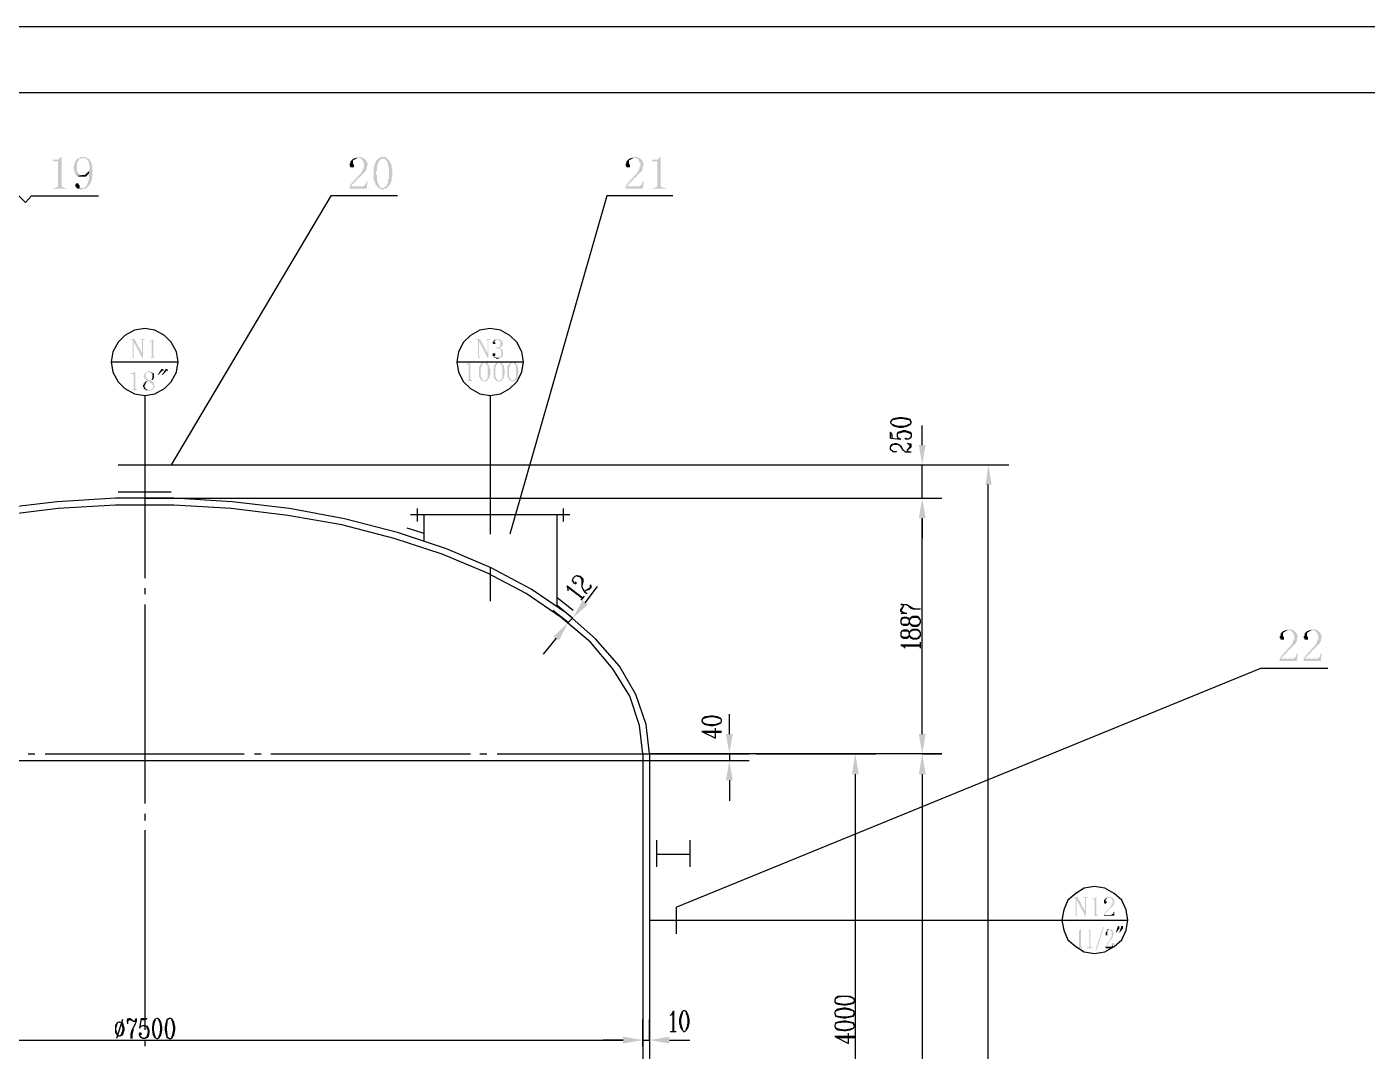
# Model space of a CAD drawing. Extents: x 51 to 246, y 3 to 417.
# Drawn here: x 103.7 to 169.9, y 366.4 to 417 of the extents above; entities that cross this region are included whole.
import ezdxf

# ---------------------------------------------------------------- set-up
doc = ezdxf.new("R2010")
doc.units = 0
doc.header["$MEASUREMENT"] = 0
doc.layers.add('_____1', color=160, linetype='Continuous')

msp = doc.modelspace()

# ---------------------------------------------------------------- hatches: boundary and pattern name
at = {"layer": '_____1'}
for points in [[(105.452, 410.591), (105.41, 410.591), (105.283, 410.464), (105.029, 410.464), (105.029, 410.379), (105.283, 410.379), (105.283, 409.151), (105.241, 409.109), (105.198, 409.109), (105.156, 409.067), (105.029, 409.067), (105.029, 409.024), (105.706, 409.024), (105.706, 409.067), (105.579, 409.067), (105.537, 409.109), (105.495, 409.109), (105.452, 409.151), (105.452, 409.236)], [(106.511, 410.591), (106.384, 410.591), (106.341, 410.548), (106.257, 410.548), (106.257, 410.506), (106.214, 410.464), (106.172, 410.464), (106.172, 410.421), (106.13, 410.379), (106.13, 410.337), (106.087, 410.294), (106.087, 410.167), (106.045, 410.125), (106.045, 409.998), (106.087, 409.956), (106.087, 409.829), (106.13, 409.786), (106.13, 409.744), (106.214, 409.659), (106.468, 409.702), (106.384, 409.702), (106.257, 409.829), (106.257, 409.871), (106.214, 409.913), (106.214, 410.294), (106.257, 410.337), (106.257, 410.379), (106.299, 410.421), (106.299, 410.464), (106.341, 410.506), (106.426, 410.506), (106.468, 410.548), (106.722, 410.548), (106.68, 410.548), (106.638, 410.591), (106.553, 410.591)], [(106.722, 410.548), (106.511, 410.548), (106.595, 410.548), (106.638, 410.506), (106.68, 410.506), (106.765, 410.421), (106.765, 410.379), (106.807, 410.337), (106.807, 410.21), (106.849, 410.167), (106.849, 410.04), (106.807, 409.998), (106.807, 409.913), (106.765, 409.871), (106.849, 409.871), (106.849, 409.829), (106.807, 409.744), (106.807, 409.448), (106.765, 409.405), (106.765, 409.321), (106.722, 409.278), (106.722, 409.236), (106.68, 409.194), (106.68, 409.151), (106.638, 409.109), (106.595, 409.109), (106.553, 409.067), (106.426, 409.067), (106.257, 409.024), (106.341, 409.024), (106.384, 408.982), (106.468, 408.982), (106.511, 409.024), (106.638, 409.024), (106.68, 409.067), (106.722, 409.109), (106.765, 409.151), (106.807, 409.194), (106.849, 409.236), (106.849, 409.278), (106.892, 409.278), (106.892, 409.363), (106.934, 409.405), (106.934, 409.49), (106.976, 409.532), (106.976, 410.167), (106.934, 410.21), (106.934, 410.294), (106.892, 410.337), (106.892, 410.379), (106.849, 410.421), (106.849, 410.464), (106.807, 410.506), (106.765, 410.506)], [(120.142, 410.591), (120.015, 410.591), (119.973, 410.548), (119.93, 410.548), (120.184, 410.548), (120.227, 410.506), (120.269, 410.506), (120.269, 410.464), (120.311, 410.464), (120.311, 410.421), (120.354, 410.379), (120.354, 410.337), (120.396, 410.294), (120.396, 410.125), (120.354, 410.083), (120.354, 409.998), (120.311, 409.956), (120.311, 409.913), (120.269, 409.871), (120.269, 409.829), (120.015, 409.575), (120.015, 409.532), (119.973, 409.49), (119.93, 409.49), (119.888, 409.448), (119.888, 409.405), (119.846, 409.363), (119.803, 409.363), (119.803, 409.321), (119.761, 409.278), (119.719, 409.236), (119.719, 409.194), (119.676, 409.151), (119.761, 409.151), (119.761, 409.194), (119.803, 409.194), (119.803, 409.236), (119.846, 409.278), (119.888, 409.321), (120.1, 409.532), (120.1, 409.575), (120.142, 409.575), (120.354, 409.786), (120.354, 409.829), (120.396, 409.829), (120.438, 409.871), (120.481, 409.913), (120.481, 409.956), (120.523, 409.998), (120.523, 410.125), (120.565, 410.167), (120.565, 410.294), (120.523, 410.337), (120.523, 410.379), (120.481, 410.421), (120.481, 410.464), (120.438, 410.464), (120.438, 410.506), (120.396, 410.506), (120.354, 410.548), (120.311, 410.548), (120.269, 410.591), (120.184, 410.591)], [(119.93, 410.548), (119.888, 410.506), (119.846, 410.506), (119.719, 410.379), (119.719, 410.294), (119.676, 410.252), (119.676, 410.167), (119.719, 410.125), (119.719, 410.083), (119.888, 410.083), (119.888, 410.21), (119.846, 410.252), (119.846, 410.421), (119.888, 410.464), (119.93, 410.464), (119.973, 410.506), (120.015, 410.506), (120.057, 410.548), (120.1, 410.548)], [(121.116, 410.506), (121.073, 410.506), (120.989, 410.421), (120.989, 410.379), (120.946, 410.337), (120.946, 410.252), (120.904, 410.21), (120.904, 410.125), (120.862, 410.083), (120.862, 409.49), (120.904, 409.448), (120.904, 409.363), (120.946, 409.321), (120.946, 409.236), (120.989, 409.194), (121.031, 409.151), (121.031, 409.109), (121.073, 409.109), (121.116, 409.067), (121.158, 409.024), (121.243, 409.024), (121.285, 408.982), (121.327, 408.982), (121.37, 409.024), (121.454, 409.024), (121.497, 409.067), (121.539, 409.067), (121.243, 409.067), (121.2, 409.109), (121.2, 409.151), (121.158, 409.151), (121.116, 409.194), (121.116, 409.278), (121.073, 409.278), (121.073, 409.363), (121.031, 409.405), (121.031, 409.702), (120.989, 409.744), (120.989, 409.871), (121.031, 409.956), (121.031, 410.167), (121.073, 410.21), (121.073, 410.294), (121.116, 410.337), (121.116, 410.379), (121.243, 410.506), (121.327, 410.506)], [(121.327, 410.591), (121.2, 410.591), (121.116, 410.506), (121.412, 410.506), (121.539, 410.379), (121.539, 410.294), (121.581, 410.294), (121.581, 410.125), (121.624, 410.083), (121.624, 409.532), (121.581, 409.49), (121.581, 409.321), (121.539, 409.278), (121.497, 409.194), (121.497, 409.151), (121.454, 409.151), (121.412, 409.109), (121.37, 409.109), (121.37, 409.067), (121.327, 409.067), (121.539, 409.067), (121.539, 409.109), (121.581, 409.151), (121.624, 409.194), (121.666, 409.236), (121.708, 409.278), (121.708, 409.363), (121.751, 409.405), (121.751, 409.575), (121.793, 409.617), (121.793, 409.956), (121.751, 409.998), (121.751, 410.21), (121.708, 410.252), (121.708, 410.294), (121.666, 410.337), (121.666, 410.379), (121.454, 410.591), (121.37, 410.591)], [(133.773, 410.591), (133.646, 410.591), (133.604, 410.548), (133.562, 410.548), (133.816, 410.548), (133.858, 410.506), (133.9, 410.506), (133.9, 410.464), (133.943, 410.464), (133.943, 410.421), (133.985, 410.379), (133.985, 410.337), (134.027, 410.294), (134.027, 410.125), (133.985, 410.083), (133.985, 409.998), (133.943, 409.956), (133.943, 409.913), (133.9, 409.871), (133.9, 409.829), (133.646, 409.575), (133.646, 409.532), (133.604, 409.49), (133.562, 409.49), (133.519, 409.448), (133.519, 409.405), (133.477, 409.363), (133.435, 409.363), (133.435, 409.321), (133.392, 409.278), (133.35, 409.236), (133.35, 409.194), (133.308, 409.151), (133.392, 409.151), (133.392, 409.194), (133.435, 409.194), (133.435, 409.236), (133.477, 409.278), (133.519, 409.321), (133.731, 409.532), (133.731, 409.575), (133.773, 409.575), (133.985, 409.786), (133.985, 409.829), (134.027, 409.829), (134.07, 409.871), (134.112, 409.913), (134.112, 409.956), (134.154, 409.998), (134.154, 410.125), (134.197, 410.167), (134.197, 410.294), (134.154, 410.337), (134.154, 410.379), (134.112, 410.421), (134.112, 410.464), (134.07, 410.464), (134.07, 410.506), (134.027, 410.506), (133.985, 410.548), (133.943, 410.548), (133.9, 410.591), (133.816, 410.591)], [(133.562, 410.548), (133.519, 410.506), (133.477, 410.506), (133.35, 410.379), (133.35, 410.294), (133.308, 410.252), (133.308, 410.167), (133.35, 410.125), (133.35, 410.083), (133.519, 410.083), (133.519, 410.21), (133.477, 410.252), (133.477, 410.421), (133.519, 410.464), (133.562, 410.464), (133.604, 410.506), (133.646, 410.506), (133.689, 410.548), (133.731, 410.548)], [(135.043, 410.591), (135.001, 410.591), (134.874, 410.464), (134.62, 410.464), (134.62, 410.379), (134.874, 410.379), (134.874, 409.151), (134.832, 409.109), (134.789, 409.109), (134.747, 409.067), (134.62, 409.067), (134.62, 409.024), (135.297, 409.024), (135.297, 409.067), (135.17, 409.067), (135.128, 409.109), (135.086, 409.109), (135.043, 409.151), (135.043, 409.236)], [(106.765, 409.871), (106.722, 409.829), (106.722, 409.786), (106.68, 409.786), (106.595, 409.702), (106.468, 409.702), (106.214, 409.659), (106.257, 409.659), (106.299, 409.617), (106.638, 409.617), (106.807, 409.786), (106.807, 409.829), (106.849, 409.871)], [(106.214, 409.321), (106.172, 409.278), (106.13, 409.236), (106.13, 409.151), (106.172, 409.109), (106.214, 409.067), (106.257, 409.024), (106.426, 409.067), (106.341, 409.067), (106.341, 409.194), (106.299, 409.236), (106.299, 409.278), (106.257, 409.278)], [(120.565, 409.405), (120.523, 409.405), (120.523, 409.363), (120.481, 409.321), (120.481, 409.236), (120.438, 409.236), (120.438, 409.194), (120.396, 409.194), (120.354, 409.151), (119.676, 409.151), (119.676, 409.024), (120.523, 409.024)], [(134.197, 409.405), (134.154, 409.405), (134.154, 409.363), (134.112, 409.321), (134.112, 409.236), (134.07, 409.236), (134.07, 409.194), (134.027, 409.194), (133.985, 409.151), (133.308, 409.151), (133.308, 409.024), (134.154, 409.024)], [(109.051, 401.616), (108.881, 401.616), (108.881, 401.574), (108.966, 401.574), (108.966, 401.531), (109.008, 401.489), (109.432, 400.685), (109.432, 400.896)], [(108.966, 401.531), (108.966, 400.685), (108.881, 400.685), (109.093, 400.685), (109.051, 400.685), (109.051, 400.727), (109.008, 400.727), (109.008, 401.489)], [(109.559, 401.616), (109.347, 401.616), (109.347, 401.574), (109.432, 401.574), (109.432, 400.685), (109.474, 400.685), (109.474, 401.574), (109.559, 401.574)], [(109.982, 401.616), (109.94, 401.574), (109.897, 401.531), (109.77, 401.531), (109.77, 401.489), (109.897, 401.489), (109.897, 400.727), (109.855, 400.727), (109.855, 400.685), (109.77, 400.685), (110.151, 400.685), (110.067, 400.685), (110.067, 400.727), (110.024, 400.727), (109.982, 400.769)], [(126.111, 401.616), (125.942, 401.616), (125.942, 401.574), (126.026, 401.574), (126.026, 401.531), (126.069, 401.489), (126.492, 400.685), (126.492, 400.896)], [(126.026, 401.531), (126.026, 400.685), (125.942, 400.685), (126.153, 400.685), (126.111, 400.685), (126.111, 400.727), (126.069, 400.727), (126.069, 401.489)], [(126.619, 401.616), (126.407, 401.616), (126.407, 401.574), (126.492, 401.574), (126.492, 400.685), (126.534, 400.685), (126.534, 401.574), (126.619, 401.574)], [(126.873, 401.574), (126.831, 401.574), (126.831, 401.531), (126.788, 401.531), (126.788, 401.489), (126.746, 401.447), (126.746, 401.404), (126.788, 401.362), (126.873, 401.362), (126.873, 401.447), (126.831, 401.447), (126.831, 401.489), (126.873, 401.531), (126.873, 401.574), (126.958, 401.574)], [(127, 401.616), (126.915, 401.616), (126.873, 401.574), (127.042, 401.574), (127.042, 401.531), (127.085, 401.531), (127.127, 401.489), (127.127, 401.277), (127.042, 401.193), (126.915, 401.193), (126.915, 401.15), (127.042, 401.15), (127.085, 401.108), (127.127, 401.108), (127.127, 401.066), (127.169, 401.023), (127.169, 400.769), (127.127, 400.769), (127.127, 400.727), (127.085, 400.727), (127.042, 400.685), (126.958, 400.685), (127.169, 400.685), (127.169, 400.727), (127.212, 400.727), (127.212, 400.769), (127.254, 400.769), (127.254, 401.023), (127.212, 401.066), (127.212, 401.108), (127.169, 401.108), (127.127, 401.15), (127.085, 401.15), (127.085, 401.193), (127.127, 401.193), (127.169, 401.235), (127.212, 401.235), (127.212, 401.32), (127.254, 401.362), (127.254, 401.404), (127.212, 401.447), (127.212, 401.489), (127.169, 401.531), (127.127, 401.574), (127.085, 401.574), (127.085, 401.616), (127.042, 401.616)], [(125.645, 400.473), (125.603, 400.431), (125.561, 400.388), (125.434, 400.388), (125.434, 400.346), (125.561, 400.346), (125.561, 399.584), (125.518, 399.584), (125.518, 399.542), (125.434, 399.542), (125.815, 399.542), (125.73, 399.542), (125.73, 399.584), (125.688, 399.584), (125.645, 399.626)], [(126.323, 400.473), (126.28, 400.473), (126.238, 400.431), (126.196, 400.431), (126.365, 400.431), (126.407, 400.388), (126.45, 400.346), (126.45, 400.304), (126.492, 400.304), (126.492, 400.007), (126.534, 400.007), (126.492, 399.965), (126.492, 399.669), (126.45, 399.669), (126.45, 399.626), (126.407, 399.584), (126.365, 399.584), (126.365, 399.542), (126.323, 399.542), (126.45, 399.542), (126.492, 399.584), (126.534, 399.626), (126.534, 399.669), (126.577, 399.669), (126.577, 399.796), (126.619, 399.838), (126.619, 400.134), (126.577, 400.177), (126.577, 400.304), (126.534, 400.304), (126.534, 400.346), (126.492, 400.388), (126.492, 400.431), (126.45, 400.431), (126.407, 400.473), (126.365, 400.473)], [(126.788, 400.896), (126.746, 400.896), (126.746, 400.769), (126.788, 400.769), (126.788, 400.727), (126.831, 400.727), (126.831, 400.685), (126.915, 400.685), (126.915, 400.642), (127.042, 400.642), (127.085, 400.685), (127.127, 400.685), (126.915, 400.685), (126.873, 400.727), (126.831, 400.727), (126.831, 400.769), (126.873, 400.812), (126.873, 400.896), (126.831, 400.896)], [(127.042, 400.473), (127, 400.473), (126.958, 400.431), (126.915, 400.431), (127.085, 400.431), (127.127, 400.388), (127.169, 400.346), (127.169, 400.304), (127.212, 400.304), (127.212, 400.007), (127.254, 400.007), (127.212, 399.965), (127.212, 399.669), (127.169, 399.669), (127.169, 399.626), (127.127, 399.584), (127.085, 399.584), (127.085, 399.542), (127.042, 399.542), (127.169, 399.542), (127.212, 399.584), (127.254, 399.626), (127.254, 399.669), (127.296, 399.669), (127.296, 399.796), (127.339, 399.838), (127.339, 400.134), (127.296, 400.177), (127.296, 400.304), (127.254, 400.304), (127.254, 400.346), (127.212, 400.388), (127.212, 400.431), (127.169, 400.431), (127.127, 400.473), (127.085, 400.473)], [(127.72, 400.473), (127.677, 400.473), (127.635, 400.431), (127.593, 400.431), (127.762, 400.431), (127.804, 400.388), (127.847, 400.346), (127.847, 400.304), (127.889, 400.304), (127.889, 400.007), (127.931, 400.007), (127.889, 399.965), (127.889, 399.669), (127.847, 399.669), (127.847, 399.626), (127.804, 399.584), (127.762, 399.584), (127.762, 399.542), (127.72, 399.542), (127.847, 399.542), (127.889, 399.584), (127.931, 399.626), (127.931, 399.669), (127.974, 399.669), (127.974, 399.796), (128.016, 399.838), (128.016, 400.134), (127.974, 400.177), (127.974, 400.304), (127.931, 400.304), (127.931, 400.346), (127.889, 400.388), (127.889, 400.431), (127.847, 400.431), (127.804, 400.473), (127.762, 400.473)], [(109.093, 400.007), (109.008, 399.923), (108.881, 399.923), (108.881, 399.88), (109.008, 399.88), (109.008, 399.118), (108.966, 399.118), (108.966, 399.076), (108.881, 399.076), (109.262, 399.076), (109.178, 399.076), (109.178, 399.118), (109.135, 399.118), (109.093, 399.161)], [(109.77, 400.007), (109.686, 400.007), (109.686, 399.965), (109.601, 399.965), (109.601, 399.923), (109.559, 399.923), (109.559, 399.88), (109.516, 399.838), (109.516, 399.711), (109.559, 399.669), (109.559, 399.626), (109.601, 399.626), (109.601, 399.584), (109.643, 399.584), (109.686, 399.542), (109.643, 399.542), (109.728, 399.542), (109.77, 399.499), (109.813, 399.499), (109.813, 399.457), (109.855, 399.457), (109.897, 399.415), (109.94, 399.372), (109.94, 399.33), (109.982, 399.33), (109.982, 399.203), (109.94, 399.161), (109.94, 399.118), (109.897, 399.118), (109.855, 399.076), (109.643, 399.076), (109.686, 399.076), (109.728, 399.034), (109.855, 399.034), (109.897, 399.076), (109.94, 399.076), (109.94, 399.118), (109.982, 399.118), (109.982, 399.161), (110.024, 399.161), (110.024, 399.245), (110.067, 399.245), (110.067, 399.288), (110.024, 399.33), (110.024, 399.415), (109.982, 399.457), (109.982, 399.499), (109.94, 399.499), (109.897, 399.542), (109.855, 399.542), (109.897, 399.584), (109.77, 399.584), (109.728, 399.626), (109.686, 399.626), (109.686, 399.669), (109.643, 399.669), (109.643, 399.711), (109.601, 399.711), (109.601, 399.88), (109.643, 399.923), (109.686, 399.923), (109.686, 399.965), (109.897, 399.965), (109.855, 400.007), (109.813, 400.007)], [(109.897, 399.965), (109.77, 399.965), (109.855, 399.965), (109.897, 399.923), (109.94, 399.923), (109.94, 399.796), (109.982, 399.796), (109.94, 399.753), (109.94, 399.669), (109.897, 399.626), (109.897, 399.584), (109.813, 399.584), (109.94, 399.584), (109.982, 399.626), (109.982, 399.669), (110.024, 399.669), (110.024, 399.88), (109.982, 399.923), (109.94, 399.923), (109.94, 399.965)], [(110.405, 400.134), (110.363, 400.134), (110.363, 400.092), (110.194, 399.838), (110.236, 399.838), (110.448, 400.05), (110.49, 400.05), (110.49, 400.092), (110.448, 400.134)], [(110.617, 400.134), (110.575, 400.134), (110.575, 400.092), (110.405, 399.838), (110.448, 399.838), (110.659, 400.05), (110.702, 400.05), (110.702, 400.092), (110.659, 400.134)], [(126.196, 400.431), (126.196, 400.388), (126.153, 400.388), (126.153, 400.346), (126.111, 400.346), (126.111, 400.261), (126.069, 400.261), (126.069, 399.711), (126.111, 399.711), (126.111, 399.626), (126.153, 399.626), (126.153, 399.584), (126.196, 399.584), (126.196, 399.542), (126.28, 399.542), (126.28, 399.499), (126.407, 399.499), (126.407, 399.542), (126.45, 399.542), (126.28, 399.542), (126.28, 399.584), (126.238, 399.584), (126.238, 399.626), (126.196, 399.669), (126.196, 399.711), (126.153, 399.753), (126.153, 400.219), (126.196, 400.219), (126.196, 400.346), (126.238, 400.346), (126.238, 400.388), (126.28, 400.388), (126.28, 400.431), (126.323, 400.431)], [(126.915, 400.431), (126.915, 400.388), (126.873, 400.388), (126.873, 400.346), (126.831, 400.346), (126.831, 400.261), (126.788, 400.261), (126.788, 399.711), (126.831, 399.711), (126.831, 399.626), (126.873, 399.626), (126.873, 399.584), (126.915, 399.584), (126.915, 399.542), (127, 399.542), (127, 399.499), (127.127, 399.499), (127.127, 399.542), (127.169, 399.542), (127, 399.542), (127, 399.584), (126.958, 399.584), (126.958, 399.626), (126.915, 399.669), (126.915, 399.711), (126.873, 399.753), (126.873, 400.219), (126.915, 400.219), (126.915, 400.346), (126.958, 400.346), (126.958, 400.388), (127, 400.388), (127, 400.431), (127.042, 400.431)], [(127.593, 400.431), (127.593, 400.388), (127.55, 400.388), (127.55, 400.346), (127.508, 400.346), (127.508, 400.261), (127.466, 400.261), (127.466, 399.711), (127.508, 399.711), (127.508, 399.626), (127.55, 399.626), (127.55, 399.584), (127.593, 399.584), (127.593, 399.542), (127.677, 399.542), (127.677, 399.499), (127.804, 399.499), (127.804, 399.542), (127.847, 399.542), (127.677, 399.542), (127.677, 399.584), (127.635, 399.584), (127.635, 399.626), (127.593, 399.669), (127.593, 399.711), (127.55, 399.753), (127.55, 400.219), (127.593, 400.219), (127.593, 400.346), (127.635, 400.346), (127.635, 400.388), (127.677, 400.388), (127.677, 400.431), (127.72, 400.431)], [(109.643, 399.542), (109.601, 399.499), (109.559, 399.457), (109.559, 399.415), (109.516, 399.415), (109.516, 399.33), (109.474, 399.33), (109.474, 399.245), (109.516, 399.245), (109.516, 399.161), (109.559, 399.118), (109.601, 399.118), (109.601, 399.076), (109.77, 399.076), (109.686, 399.076), (109.686, 399.118), (109.643, 399.118), (109.601, 399.161), (109.601, 399.203), (109.559, 399.203), (109.559, 399.33), (109.601, 399.372), (109.601, 399.415), (109.643, 399.457), (109.643, 399.499), (109.686, 399.499), (109.686, 399.542)], [(147.786, 396.367), (148.124, 396.367), (147.955, 395.393)], [(151.088, 394.419), (151.384, 394.419), (151.215, 395.393)], [(147.786, 392.768), (148.124, 392.768), (147.955, 393.742)], [(147.786, 392.768), (148.124, 392.768), (147.955, 393.742)], [(131.191, 388.704), (131.445, 388.493), (130.683, 387.815)], [(129.752, 386.926), (130.006, 386.715), (130.471, 387.604)], [(166.074, 387.265), (165.947, 387.265), (165.904, 387.223), (165.862, 387.223), (166.116, 387.223), (166.158, 387.18), (166.201, 387.18), (166.201, 387.138), (166.243, 387.138), (166.243, 387.096), (166.285, 387.053), (166.285, 387.011), (166.328, 386.969), (166.328, 386.799), (166.285, 386.757), (166.285, 386.672), (166.243, 386.63), (166.243, 386.588), (166.201, 386.545), (166.201, 386.503), (165.947, 386.249), (165.947, 386.207), (165.904, 386.164), (165.862, 386.164), (165.82, 386.122), (165.82, 386.08), (165.777, 386.037), (165.735, 386.037), (165.735, 385.995), (165.693, 385.953), (165.65, 385.91), (165.65, 385.868), (165.608, 385.826), (165.693, 385.826), (165.693, 385.868), (165.735, 385.868), (165.735, 385.91), (165.777, 385.953), (166.031, 386.207), (166.031, 386.249), (166.074, 386.249), (166.285, 386.461), (166.285, 386.503), (166.328, 386.503), (166.412, 386.588), (166.412, 386.63), (166.455, 386.672), (166.455, 386.799), (166.497, 386.842), (166.497, 386.969), (166.455, 387.011), (166.455, 387.053), (166.412, 387.096), (166.412, 387.138), (166.37, 387.138), (166.37, 387.18), (166.328, 387.18), (166.285, 387.223), (166.243, 387.223), (166.201, 387.265), (166.116, 387.265)], [(165.862, 387.223), (165.82, 387.18), (165.777, 387.18), (165.65, 387.053), (165.65, 386.969), (165.608, 386.926), (165.608, 386.842), (165.65, 386.799), (165.65, 386.757), (165.82, 386.757), (165.82, 386.884), (165.777, 386.926), (165.777, 387.096), (165.82, 387.138), (165.862, 387.138), (165.904, 387.18), (165.947, 387.18), (165.989, 387.223), (166.031, 387.223)], [(167.259, 387.265), (167.132, 387.265), (167.09, 387.223), (167.047, 387.223), (167.301, 387.223), (167.344, 387.18), (167.386, 387.18), (167.386, 387.138), (167.428, 387.138), (167.428, 387.096), (167.471, 387.053), (167.471, 387.011), (167.513, 386.969), (167.513, 386.799), (167.471, 386.757), (167.471, 386.672), (167.428, 386.63), (167.428, 386.588), (167.386, 386.545), (167.386, 386.503), (167.132, 386.249), (167.132, 386.207), (167.09, 386.164), (167.047, 386.164), (167.005, 386.122), (167.005, 386.08), (166.963, 386.037), (166.92, 386.037), (166.92, 385.995), (166.878, 385.953), (166.836, 385.91), (166.836, 385.868), (166.793, 385.826), (166.878, 385.826), (166.878, 385.868), (166.92, 385.868), (166.92, 385.91), (166.963, 385.953), (167.217, 386.207), (167.217, 386.249), (167.259, 386.249), (167.471, 386.461), (167.471, 386.503), (167.513, 386.503), (167.598, 386.588), (167.598, 386.63), (167.64, 386.672), (167.64, 386.799), (167.682, 386.842), (167.682, 386.969), (167.64, 387.011), (167.64, 387.053), (167.598, 387.096), (167.598, 387.138), (167.555, 387.138), (167.555, 387.18), (167.513, 387.18), (167.471, 387.223), (167.428, 387.223), (167.386, 387.265), (167.301, 387.265)], [(167.047, 387.223), (167.005, 387.18), (166.963, 387.18), (166.836, 387.053), (166.836, 386.969), (166.793, 386.926), (166.793, 386.842), (166.836, 386.799), (166.836, 386.757), (167.005, 386.757), (167.005, 386.884), (166.963, 386.926), (166.963, 387.096), (167.005, 387.138), (167.047, 387.138), (167.09, 387.18), (167.132, 387.18), (167.174, 387.223), (167.217, 387.223)], [(166.497, 386.08), (166.455, 386.08), (166.455, 386.037), (166.412, 385.995), (166.412, 385.91), (166.37, 385.91), (166.37, 385.868), (166.328, 385.868), (166.285, 385.826), (165.608, 385.826), (165.608, 385.699), (166.455, 385.699)], [(167.682, 386.08), (167.64, 386.08), (167.64, 386.037), (167.598, 385.995), (167.598, 385.91), (167.555, 385.91), (167.555, 385.868), (167.513, 385.868), (167.471, 385.826), (166.793, 385.826), (166.793, 385.699), (167.64, 385.699)], [(138.261, 382.1), (138.599, 382.1), (138.43, 381.127)], [(147.786, 382.1), (148.124, 382.1), (147.955, 381.127)], [(138.261, 379.814), (138.599, 379.814), (138.43, 380.788)], [(144.484, 380.111), (144.822, 380.111), (144.653, 381.127)], [(147.786, 380.111), (148.124, 380.111), (147.955, 381.127)], [(155.617, 374.057), (155.448, 374.057), (155.448, 374.015), (155.533, 374.015), (155.533, 373.972), (155.575, 373.93), (155.998, 373.126), (155.998, 373.337)], [(155.533, 373.972), (155.533, 373.126), (155.448, 373.126), (155.66, 373.126), (155.617, 373.126), (155.617, 373.168), (155.575, 373.168), (155.575, 373.93)], [(156.125, 374.057), (155.914, 374.057), (155.914, 374.015), (155.998, 374.015), (155.998, 373.126), (156.041, 373.126), (156.041, 374.015), (156.125, 374.015)], [(156.549, 374.057), (156.506, 374.015), (156.464, 373.972), (156.337, 373.972), (156.337, 373.93), (156.464, 373.93), (156.464, 373.168), (156.422, 373.168), (156.422, 373.126), (156.337, 373.126), (156.718, 373.126), (156.633, 373.126), (156.633, 373.168), (156.591, 373.168), (156.549, 373.21)], [(157.184, 374.057), (157.099, 374.057), (157.099, 374.015), (157.057, 374.015), (157.268, 374.015), (157.268, 373.972), (157.311, 373.972), (157.311, 373.93), (157.353, 373.888), (157.353, 373.718), (157.311, 373.718), (157.311, 373.634), (157.268, 373.634), (157.268, 373.591), (157.184, 373.507), (157.184, 373.464), (157.141, 373.464), (157.141, 373.422), (157.099, 373.422), (157.099, 373.38), (157.057, 373.38), (157.057, 373.337), (157.014, 373.337), (157.014, 373.295), (156.972, 373.253), (156.93, 373.21), (156.93, 373.168), (156.972, 373.168), (156.972, 373.21), (157.014, 373.21), (157.014, 373.253), (157.184, 373.422), (157.184, 373.464), (157.226, 373.464), (157.226, 373.507), (157.268, 373.507), (157.395, 373.634), (157.395, 373.676), (157.438, 373.676), (157.438, 373.93), (157.395, 373.93), (157.395, 373.972), (157.353, 374.015), (157.311, 374.015), (157.268, 374.057), (157.226, 374.057)], [(157.057, 374.015), (157.014, 373.972), (156.972, 373.972), (156.972, 373.93), (156.93, 373.888), (156.93, 373.761), (156.972, 373.718), (157.014, 373.718), (157.057, 373.761), (157.057, 373.845), (157.014, 373.845), (157.014, 373.93), (157.099, 374.015), (157.184, 374.015)], [(157.438, 373.337), (157.395, 373.295), (157.395, 373.21), (157.311, 373.21), (157.311, 373.168), (156.93, 373.168), (156.93, 373.126), (157.438, 373.126)], [(155.787, 372.448), (155.744, 372.448), (155.744, 372.406), (155.702, 372.406), (155.66, 372.364), (155.617, 372.364), (155.702, 372.364), (155.702, 371.559), (155.617, 371.559), (155.617, 371.517), (155.871, 371.517), (155.871, 371.559), (155.787, 371.559), (155.787, 371.644)], [(156.252, 372.448), (156.21, 372.406), (156.168, 372.406), (156.168, 372.364), (156.083, 372.364), (156.168, 372.364), (156.21, 372.321), (156.21, 371.602), (156.168, 371.559), (156.083, 371.559), (156.083, 371.517), (156.379, 371.517), (156.379, 371.559), (156.295, 371.559), (156.252, 371.602), (156.252, 371.644)], [(157.099, 372.448), (157.099, 372.406), (157.057, 372.406), (157.057, 372.321), (157.014, 372.321), (157.014, 372.152), (157.099, 372.152), (157.099, 372.406), (157.141, 372.406), (157.184, 372.448)], [(157.184, 372.448), (157.099, 372.448), (157.226, 372.448), (157.226, 372.406), (157.268, 372.406), (157.268, 372.364), (157.311, 372.364), (157.311, 372.11), (157.268, 372.067), (157.268, 372.025), (157.226, 371.983), (157.226, 371.94), (157.184, 371.898), (157.184, 371.856), (157.141, 371.856), (157.141, 371.813), (157.099, 371.771), (157.099, 371.729), (157.057, 371.729), (157.057, 371.644), (157.014, 371.644), (157.014, 371.602), (157.057, 371.602), (157.057, 371.644), (157.099, 371.644), (157.099, 371.686), (157.141, 371.729), (157.141, 371.771), (157.184, 371.813), (157.184, 371.856), (157.226, 371.856), (157.226, 371.898), (157.268, 371.94), (157.311, 371.983), (157.311, 372.025), (157.353, 372.025), (157.353, 372.11), (157.395, 372.152), (157.395, 372.321), (157.353, 372.321), (157.353, 372.406), (157.311, 372.448), (157.226, 372.448)], [(157.649, 372.618), (157.607, 372.575), (157.522, 372.321), (157.522, 372.279), (157.692, 372.491), (157.692, 372.618)], [(157.395, 371.771), (157.353, 371.771), (157.353, 371.644), (157.311, 371.602), (157.014, 371.602), (157.014, 371.517), (157.353, 371.517)], [(133.181, 367.157), (133.181, 366.818), (134.154, 366.987)], [(133.181, 367.157), (133.181, 366.818), (134.154, 366.987)], [(135.467, 367.157), (135.467, 366.818), (134.493, 366.987)]]:
    msp.add_hatch(color=7, dxfattribs=at).paths.add_polyline_path(points, is_closed=False)
for points in [[(156.549, 371.39), (156.506, 371.432), (156.887, 372.575), (156.93, 372.575)], [(157.819, 372.618), (157.776, 372.618), (157.776, 372.575), (157.692, 372.321), (157.692, 372.279), (157.861, 372.491), (157.861, 372.618)]]:
    msp.add_hatch(color=7, dxfattribs=at).paths.add_polyline_path(points)

# ---------------------------------------------------------------- linework, layer by layer
at = {"layer": '_____1', "color": 7}
for p, q in [((245.872, 417.025), (51.012, 417.025)), ((242.612, 413.766), (59.182, 413.766)), ((118.745, 408.686), (110.871, 395.393)), ((122.047, 408.686), (118.745, 408.686)), ((132.376, 408.686), (127.593, 391.964)), ((135.636, 408.686), (132.376, 408.686)), ((107.908, 400.473), (111.21, 400.473)), ((124.968, 400.473), (128.27, 400.473)), ((109.559, 398.822), (109.559, 389.805)), ((126.619, 398.822), (126.619, 391.964)), ((147.955, 396.367), (147.955, 397.34)), ((146.389, 396.705), (146.389, 397.002)), ((108.246, 395.393), (110.871, 395.393)), ((109.559, 395.393), (109.559, 393.742)), ((110.871, 395.393), (148.929, 395.393)), ((148.929, 395.393), (152.231, 395.393)), ((110.871, 394.038), (108.246, 394.038)), ((151.215, 228.388), (151.215, 394.419)), ((109.559, 393.742), (148.929, 393.742)), ((123.021, 393.234), (123.021, 392.599)), ((130.217, 393.234), (130.217, 392.599)), ((122.682, 392.938), (130.556, 392.938)), ((123.359, 391.625), (123.359, 392.938)), ((129.921, 388.408), (129.921, 392.938)), ((147.955, 392.768), (147.955, 391.795)), ((147.955, 382.1), (147.955, 392.768)), ((123.359, 392.006), (122.513, 392.26)), ((126.619, 390.313), (126.619, 388.662)), ((109.559, 389.297), (109.559, 389.001)), ((130.429, 389.382), (131.191, 388.789)), ((131.318, 388.577), (131.911, 389.382)), ((130.725, 388.196), (129.921, 388.831)), ((131.106, 388.704), (131.276, 388.916)), ((109.559, 388.493), (109.559, 378.671)), ((130.471, 387.604), (129.709, 388.196)), ((130.683, 387.815), (129.921, 388.45)), ((146.897, 388.069), (147.193, 388.069)), ((130.471, 387.604), (130.683, 387.815)), ((129.879, 386.842), (129.244, 386.037)), ((147.87, 386.334), (147.87, 386.63)), ((146.939, 386.461), (147.87, 386.461)), ((138.43, 382.1), (138.43, 383.074)), ((137.16, 382.185), (138.049, 382.185)), ((84.624, 380.788), (134.493, 380.788)), ((103.801, 381.127), (104.14, 381.127)), ((104.648, 381.127), (114.469, 381.127)), ((114.977, 381.127), (115.316, 381.127)), ((115.782, 381.127), (125.645, 381.127)), ((126.111, 381.127), (126.45, 381.127)), ((126.958, 381.127), (134.493, 381.127)), ((134.154, 381.127), (134.154, 315.468)), ((134.493, 381.127), (134.493, 274.785)), ((134.493, 381.127), (139.404, 381.127)), ((134.493, 380.788), (139.404, 380.788)), ((138.43, 381.127), (138.43, 380.788)), ((139.742, 381.127), (145.669, 381.127)), ((145.33, 381.127), (143.679, 381.127)), ((144.653, 355.854), (144.653, 380.111)), ((147.955, 380.111), (147.955, 316.484)), ((138.43, 379.814), (138.43, 378.798)), ((109.559, 378.163), (109.559, 377.825)), ((109.559, 377.359), (109.559, 367.495)), ((134.832, 376.851), (134.832, 375.539)), ((136.483, 376.851), (136.483, 375.539)), ((134.832, 376.174), (136.483, 376.174)), ((135.805, 373.549), (135.805, 372.237)), ((134.493, 372.914), (135.805, 372.914)), ((135.805, 372.914), (154.855, 372.914)), ((154.855, 372.914), (158.115, 372.914)), ((108.712, 368.046), (108.712, 367.792)), ((109.389, 368.046), (109.686, 368.046)), ((135.636, 368.384), (135.636, 367.411)), ((108.458, 368.003), (108.162, 367.072)), ((134.154, 366.691), (134.154, 368.003)), ((134.493, 366.987), (134.493, 368.003)), ((135.509, 367.411), (135.805, 367.411)), ((85.937, 366.987), (133.181, 366.987)), ((109.559, 366.987), (109.559, 366.691)), ((133.181, 366.987), (132.207, 366.987)), ((134.154, 366.987), (134.493, 366.987)), ((135.467, 366.987), (136.483, 366.987)), ((143.722, 367.114), (144.611, 367.114))]:
    msp.add_line(p, q, dxfattribs=at)
for points in [[(103.336, 408.686), (103.674, 408.347), (103.971, 408.686), (107.273, 408.686)], [(146.389, 397.467), (146.473, 397.383), (146.6, 397.298), (146.812, 397.256), (146.981, 397.256), (147.193, 397.298), (147.362, 397.383), (147.405, 397.467), (147.405, 397.51), (147.362, 397.637), (147.193, 397.679), (146.981, 397.721), (146.812, 397.721), (146.6, 397.679), (146.473, 397.637), (146.389, 397.51), (146.389, 397.467), (146.473, 397.383), (146.516, 397.383), (146.6, 397.34), (146.812, 397.298), (146.981, 397.298), (147.193, 397.34), (147.278, 397.383), (147.362, 397.383), (147.405, 397.467)], [(147.405, 397.51), (147.362, 397.594), (147.278, 397.637), (147.193, 397.637), (146.981, 397.679), (146.812, 397.679), (146.6, 397.637), (146.516, 397.637), (146.473, 397.594)], [(146.389, 396.705), (146.897, 396.663), (146.77, 396.705), (146.727, 396.79), (146.727, 396.917), (146.77, 397.002), (147.024, 397.086), (147.108, 397.086), (147.362, 397.002), (147.405, 396.917), (147.405, 396.79), (147.362, 396.705), (147.278, 396.663), (147.108, 396.663), (147.151, 396.705), (147.193, 396.663)], [(146.473, 396.705), (146.473, 396.875), (146.389, 397.002)], [(146.727, 396.917), (146.77, 396.959), (147.024, 397.044), (147.108, 397.044), (147.362, 396.959), (147.405, 396.917)], [(146.6, 396.028), (146.643, 396.07), (146.685, 396.028), (146.516, 396.028), (146.389, 396.155), (146.389, 396.282), (146.473, 396.409), (146.516, 396.409), (146.6, 396.451), (146.685, 396.451), (146.77, 396.409), (146.897, 396.324), (146.981, 396.155), (147.024, 396.113), (147.108, 396.028), (147.405, 396.028)], [(146.389, 396.282), (146.473, 396.367), (146.516, 396.409), (146.77, 396.409), (146.897, 396.282), (146.981, 396.155)], [(147.278, 396.028), (147.235, 396.028), (147.235, 396.113), (147.362, 396.282), (147.362, 396.367), (147.278, 396.409), (147.235, 396.451)], [(147.235, 396.113), (147.405, 396.282), (147.405, 396.409), (147.362, 396.409), (147.235, 396.451)], [(146.981, 393.742), (147.955, 393.742), (147.955, 395.393)], [(134.493, 381.127), (134.324, 382.566), (133.816, 384.048), (133.011, 385.445), (131.826, 386.799), (130.387, 388.069), (128.651, 389.255), (126.661, 390.313), (124.46, 391.244), (122.047, 392.049), (119.422, 392.726), (116.713, 393.234), (113.877, 393.573), (110.998, 393.742), (108.119, 393.742), (105.241, 393.573), (102.404, 393.234)], [(134.154, 381.127), (133.985, 382.524), (133.519, 383.963), (132.673, 385.318), (131.572, 386.63), (130.133, 387.858), (128.397, 389.043), (126.45, 390.059), (124.248, 390.99), (121.878, 391.752), (119.295, 392.43), (116.628, 392.895), (113.834, 393.234), (110.998, 393.403), (108.119, 393.403), (105.283, 393.234), (102.489, 392.895)], [(130.81, 389.593), (130.852, 389.593), (130.852, 389.509), (130.81, 389.509), (130.768, 389.551), (130.725, 389.636), (130.683, 389.678), (130.725, 389.805), (130.81, 389.89), (130.895, 389.932), (130.937, 389.932), (131.064, 389.89), (131.191, 389.763), (131.191, 389.636), (131.149, 389.424), (131.149, 389.382), (131.191, 389.255), (131.276, 389.128), (131.403, 389.043)], [(130.81, 389.89), (130.895, 389.932), (130.937, 389.89), (131.022, 389.89), (131.106, 389.805), (131.149, 389.72), (131.149, 389.424)], [(130.471, 389.17), (130.471, 389.255), (130.429, 389.424), (131.191, 388.831)], [(131.318, 389.128), (131.318, 389.17), (131.36, 389.212), (131.53, 389.297), (131.572, 389.339), (131.572, 389.466)], [(131.36, 389.212), (131.53, 389.255), (131.614, 389.339), (131.614, 389.424), (131.572, 389.466)], [(147.108, 388.069), (146.981, 388.112), (146.897, 388.154), (146.897, 388.239), (147.024, 388.408), (147.024, 388.45), (146.981, 388.493), (146.897, 388.493)], [(146.897, 388.493), (147.193, 388.493), (147.405, 388.366), (147.489, 388.323), (147.659, 388.281), (147.87, 388.281)], [(146.981, 388.112), (146.939, 388.154), (146.939, 388.239), (147.024, 388.408)], [(147.193, 388.493), (147.405, 388.323), (147.489, 388.281), (147.87, 388.281)], [(147.32, 387.604), (147.362, 387.519), (147.405, 387.477), (147.489, 387.434), (147.701, 387.434), (147.786, 387.477), (147.828, 387.519), (147.87, 387.604), (147.87, 387.731), (147.828, 387.815), (147.786, 387.858), (147.701, 387.9), (147.489, 387.9), (147.405, 387.858), (147.362, 387.815), (147.32, 387.731)], [(146.897, 387.604), (146.939, 387.519), (147.024, 387.477), (147.193, 387.477), (147.278, 387.519), (147.32, 387.604), (147.32, 387.731), (147.278, 387.815), (147.193, 387.858), (147.024, 387.858), (146.939, 387.815), (146.897, 387.731), (146.897, 387.604), (146.939, 387.519), (147.278, 387.519), (147.32, 387.604)], [(147.32, 387.731), (147.278, 387.773), (147.193, 387.815), (147.024, 387.815), (146.939, 387.773), (146.897, 387.731)], [(146.897, 386.969), (146.939, 386.884), (147.024, 386.842), (147.193, 386.842), (147.278, 386.884), (147.32, 386.969), (147.32, 387.096), (147.278, 387.18), (147.193, 387.223), (147.024, 387.223), (146.939, 387.18), (146.897, 387.096), (146.897, 386.969), (146.939, 386.926), (147.024, 386.884), (147.193, 386.884), (147.278, 386.926), (147.32, 386.969)], [(147.32, 387.604), (147.362, 387.519), (147.405, 387.519), (147.489, 387.477), (147.701, 387.477), (147.786, 387.519), (147.828, 387.519), (147.87, 387.604)], [(147.32, 386.969), (147.362, 386.884), (147.405, 386.842), (147.489, 386.799), (147.701, 386.799), (147.786, 386.842), (147.828, 386.884), (147.87, 386.969), (147.87, 387.096), (147.828, 387.18), (147.786, 387.223), (147.701, 387.265), (147.489, 387.265), (147.405, 387.223), (147.362, 387.18), (147.32, 387.096)], [(147.87, 387.731), (147.828, 387.773), (147.786, 387.815), (147.701, 387.858), (147.489, 387.858), (147.405, 387.815), (147.362, 387.773)], [(147.87, 387.096), (147.828, 387.18), (147.786, 387.18), (147.701, 387.223), (147.489, 387.223), (147.405, 387.18), (147.362, 387.18)], [(147.32, 387.096), (147.278, 387.18), (146.939, 387.18), (146.897, 387.096)], [(147.32, 386.969), (147.362, 386.926), (147.405, 386.884), (147.489, 386.842), (147.701, 386.842), (147.786, 386.884), (147.828, 386.926), (147.87, 386.969)], [(147.108, 386.334), (147.024, 386.418), (146.897, 386.503), (147.87, 386.503)], [(135.805, 373.549), (164.677, 385.36), (167.979, 385.36)], [(137.075, 382.735), (137.118, 382.651), (137.245, 382.566), (137.499, 382.524), (137.626, 382.524), (137.837, 382.566), (138.007, 382.651), (138.049, 382.735), (138.049, 382.778), (138.007, 382.862), (137.837, 382.947), (137.626, 382.989), (137.499, 382.989), (137.245, 382.947), (137.118, 382.862), (137.075, 382.778), (137.075, 382.735), (137.118, 382.651), (137.16, 382.651), (137.245, 382.608), (137.499, 382.566), (137.626, 382.566), (137.837, 382.608), (137.964, 382.651), (138.007, 382.651), (138.049, 382.735)], [(138.049, 382.778), (138.007, 382.862), (137.964, 382.862), (137.837, 382.905), (137.626, 382.947), (137.499, 382.947), (137.245, 382.905), (137.16, 382.862), (137.118, 382.862)], [(138.049, 382.227), (137.075, 382.227), (137.753, 381.889), (137.753, 382.397)], [(147.955, 381.127), (148.929, 381.127), (134.493, 381.127)], [(143.637, 368.892), (143.679, 368.808), (143.806, 368.765), (144.06, 368.723), (144.187, 368.723), (144.399, 368.765), (144.568, 368.808), (144.611, 368.892), (144.611, 368.977), (144.568, 369.062), (144.399, 369.146), (143.806, 369.146), (143.679, 369.062), (143.637, 368.977), (143.637, 368.892), (143.679, 368.85), (143.722, 368.808), (143.806, 368.808), (144.06, 368.765), (144.187, 368.765), (144.399, 368.808), (144.526, 368.808), (144.568, 368.85), (144.611, 368.892)], [(144.611, 368.977), (144.568, 369.019), (144.526, 369.062), (144.399, 369.104), (144.187, 369.146), (144.06, 369.146), (143.806, 369.104), (143.722, 369.062), (143.679, 369.019)], [(108.712, 367.876), (108.712, 367.961), (108.797, 368.046), (108.839, 368.046), (109.008, 367.919), (109.093, 367.919), (109.093, 367.961), (109.135, 368.046)], [(109.135, 368.046), (109.135, 367.919), (109.093, 367.792), (108.966, 367.538), (108.966, 367.453), (108.924, 367.284), (108.924, 367.072)], [(109.389, 368.046), (109.305, 367.58), (109.389, 367.665), (109.474, 367.707), (109.559, 367.707), (109.686, 367.665), (109.728, 367.58), (109.77, 367.453), (109.77, 367.368), (109.728, 367.199), (109.686, 367.114), (109.559, 367.072), (109.474, 367.072), (109.389, 367.114), (109.347, 367.157), (109.305, 367.241), (109.305, 367.284), (109.347, 367.368), (109.389, 367.284), (109.347, 367.241)], [(109.389, 368.003), (109.559, 368.003), (109.686, 368.046)], [(110.151, 368.046), (110.067, 368.003), (109.982, 367.876), (109.94, 367.622), (109.94, 367.495), (109.982, 367.241), (110.067, 367.114), (110.151, 367.072), (110.194, 367.072), (110.278, 367.114), (110.363, 367.241), (110.405, 367.495), (110.405, 367.622), (110.363, 367.876), (110.278, 368.003), (110.194, 368.046), (110.151, 368.046), (110.067, 368.003), (110.067, 367.961), (110.024, 367.876), (109.982, 367.622), (109.982, 367.495), (110.024, 367.241), (110.067, 367.157), (110.067, 367.114), (110.151, 367.072)], [(110.786, 368.046), (110.659, 368.003), (110.617, 367.876), (110.575, 367.622), (110.575, 367.495), (110.617, 367.241), (110.659, 367.114), (110.786, 367.072), (110.829, 367.072), (110.913, 367.114), (110.998, 367.241), (111.04, 367.495), (111.04, 367.622), (110.998, 367.876), (110.913, 368.003), (110.829, 368.046), (110.786, 368.046), (110.702, 368.003), (110.659, 367.961), (110.659, 367.876), (110.617, 367.622), (110.617, 367.495), (110.659, 367.241), (110.659, 367.157), (110.702, 367.114), (110.786, 367.072)], [(135.509, 368.215), (135.594, 368.257), (135.678, 368.427), (135.678, 367.411)], [(136.186, 368.427), (136.102, 368.384), (136.017, 368.215), (135.975, 368.003), (135.975, 367.834), (136.017, 367.622), (136.102, 367.495), (136.186, 367.411), (136.229, 367.411), (136.313, 367.495), (136.398, 367.622), (136.44, 367.834), (136.44, 368.003), (136.398, 368.215), (136.313, 368.384), (136.229, 368.427), (136.186, 368.427), (136.102, 368.384), (136.102, 368.3), (136.059, 368.215), (136.017, 368.003), (136.017, 367.834), (136.059, 367.622), (136.102, 367.538), (136.102, 367.495), (136.186, 367.411)], [(136.229, 367.411), (136.313, 367.495), (136.313, 367.538), (136.356, 367.622), (136.398, 367.834), (136.398, 368.003), (136.356, 368.215), (136.313, 368.3), (136.313, 368.384)], [(143.637, 368.3), (143.679, 368.173), (143.806, 368.13), (144.06, 368.088), (144.187, 368.088), (144.399, 368.13), (144.568, 368.173), (144.611, 368.3), (144.611, 368.342), (144.568, 368.427), (144.399, 368.511), (144.187, 368.554), (144.06, 368.554), (143.806, 368.511), (143.679, 368.427), (143.637, 368.342), (143.637, 368.3), (143.679, 368.215), (143.722, 368.173), (143.806, 368.173), (144.06, 368.13), (144.187, 368.13), (144.399, 368.173), (144.526, 368.173), (144.568, 368.215), (144.611, 368.3)], [(144.611, 368.342), (144.568, 368.427), (144.526, 368.427), (144.399, 368.469), (144.187, 368.511), (144.06, 368.511), (143.806, 368.469), (143.722, 368.427), (143.679, 368.427)], [(108.289, 367.876), (108.204, 367.834), (108.119, 367.707), (108.119, 367.368), (108.204, 367.241), (108.289, 367.199), (108.331, 367.199), (108.458, 367.241), (108.543, 367.495), (108.543, 367.58), (108.458, 367.834), (108.331, 367.876), (108.289, 367.876), (108.204, 367.834), (108.119, 367.58), (108.119, 367.495), (108.204, 367.241), (108.289, 367.199)], [(108.331, 367.199), (108.416, 367.241), (108.5, 367.495), (108.5, 367.58), (108.416, 367.834), (108.331, 367.876)], [(108.712, 367.961), (108.797, 368.003), (108.839, 368.003), (109.008, 367.919)], [(109.093, 367.792), (108.924, 367.453), (108.881, 367.284), (108.881, 367.072)], [(109.559, 367.707), (109.643, 367.665), (109.686, 367.58), (109.728, 367.453), (109.728, 367.368), (109.686, 367.199), (109.643, 367.114), (109.559, 367.072)], [(110.194, 367.072), (110.278, 367.114), (110.278, 367.157), (110.321, 367.241), (110.363, 367.495), (110.363, 367.622), (110.321, 367.876), (110.278, 367.961), (110.278, 368.003)], [(110.829, 367.072), (110.913, 367.114), (110.913, 367.157), (110.956, 367.241), (110.998, 367.495), (110.998, 367.622), (110.956, 367.876), (110.913, 367.961), (110.913, 368.003)], [(143.637, 367.665), (143.679, 367.58), (143.806, 367.495), (144.06, 367.453), (144.187, 367.453), (144.399, 367.495), (144.568, 367.58), (144.611, 367.665), (144.611, 367.707), (144.568, 367.834), (144.399, 367.876), (144.187, 367.919), (144.06, 367.919), (143.806, 367.876), (143.679, 367.834), (143.637, 367.707), (143.637, 367.665), (143.679, 367.58), (143.722, 367.58), (143.806, 367.538), (144.06, 367.495), (144.187, 367.495), (144.399, 367.538), (144.526, 367.58), (144.568, 367.58), (144.611, 367.665)], [(144.611, 367.707), (144.568, 367.792), (144.526, 367.834), (144.399, 367.834), (144.187, 367.876), (144.06, 367.876), (143.806, 367.834), (143.722, 367.834), (143.679, 367.792)], [(144.611, 367.157), (143.637, 367.157), (144.314, 366.818), (144.314, 367.326)]]:
    msp.add_lwpolyline(points, dxfattribs=at)
for points in [[(111.21, 400.473), (111.125, 400.981), (110.871, 401.447), (110.532, 401.785), (110.067, 402.039), (109.559, 402.124), (109.051, 402.039), (108.585, 401.785), (108.246, 401.447), (107.992, 400.981), (107.908, 400.473), (107.992, 399.965), (108.246, 399.499), (108.585, 399.161), (109.051, 398.907), (109.559, 398.822), (110.067, 398.907), (110.532, 399.161), (110.871, 399.499), (111.125, 399.965)], [(128.27, 400.473), (128.185, 400.981), (127.931, 401.447), (127.593, 401.785), (127.127, 402.039), (126.619, 402.124), (126.111, 402.039), (125.645, 401.785), (125.307, 401.447), (125.053, 400.981), (124.968, 400.473), (125.053, 399.965), (125.307, 399.499), (125.645, 399.161), (126.111, 398.907), (126.619, 398.822), (127.127, 398.907), (127.593, 399.161), (127.931, 399.499), (128.185, 399.965)], [(158.115, 372.914), (158.03, 373.422), (157.819, 373.888), (157.438, 374.226), (156.972, 374.48), (156.464, 374.565), (155.956, 374.48), (155.533, 374.226), (155.152, 373.888), (154.94, 373.422), (154.855, 372.914), (154.94, 372.406), (155.152, 371.94), (155.533, 371.602), (155.956, 371.348), (156.464, 371.263), (156.972, 371.348), (157.438, 371.602), (157.819, 371.94), (158.03, 372.406)]]:
    msp.add_lwpolyline(points, close=True, dxfattribs=at)

doc.saveas('drawing.dxf')
